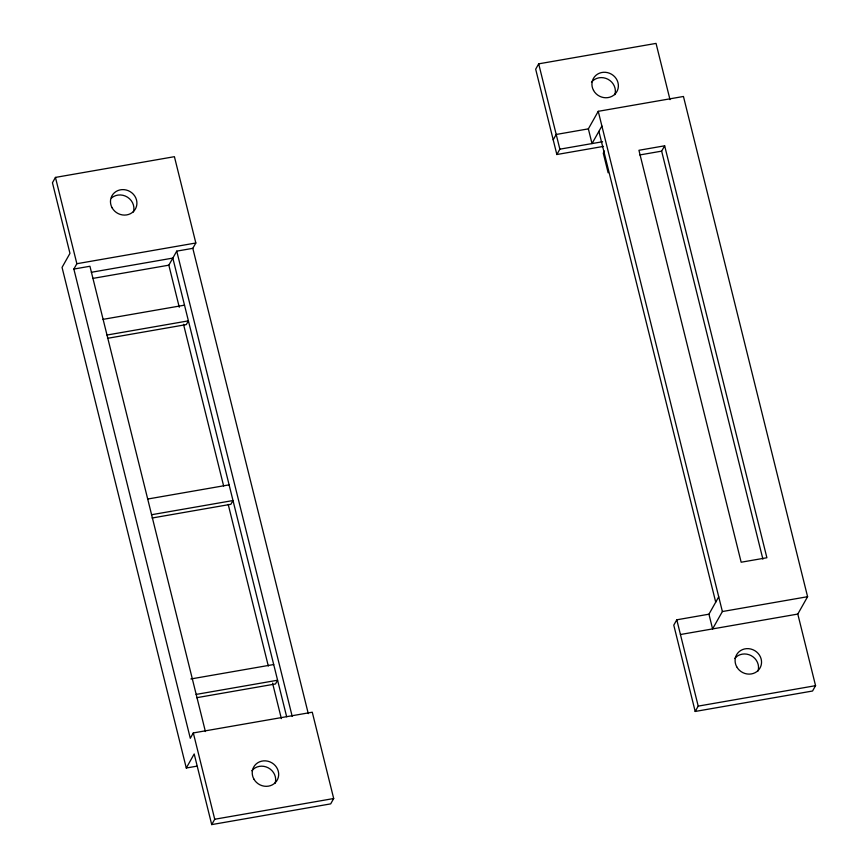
<?xml version="1.0" encoding="UTF-8"?>
<svg xmlns="http://www.w3.org/2000/svg" width="868" height="868" viewBox="0 0 868 868"><rect width="100%" height="100%" fill="white"/><g stroke="black" fill="none" stroke-linecap="round" stroke-linejoin="round"><path stroke-width="1.3" d="M308.281 713.626L192.815 248.335L195.832 242.997L174.414 156.685L55.444 177.408L52.438 182.747L69.961 253.369L62.051 267.398L186.284 768.006L196.862 766.173M186.284 768.006L194.193 753.977L211.716 824.6L330.686 803.876L333.692 798.527L312.274 712.216L193.314 732.939L190.298 738.288L73.856 269.058L76.861 263.72L55.444 177.408M179.275 307.229L168.837 265.174L176.746 251.134L192.815 248.335M669.998 99.636L656.045 43.4L538.681 63.841L535.675 69.19L556.855 154.515L603.488 146.399M553.198 139.802L556.214 134.464L588.363 128.865L598.247 111.321L683.452 96.478L807.587 596.707L797.8 614.067L815.562 685.677L812.556 691.015L695.192 711.456L673.774 625.144L676.79 619.806L708.939 614.197L718.726 596.837M556.855 154.515L559.86 149.177L538.681 63.841M601.893 126.034L592.009 143.578L588.363 128.865M211.716 824.6L214.732 819.251L193.314 732.939M604.475 151.043L603.271 153.18L608.142 172.797M762.896 559.144L661.644 151.141L664.66 145.802L638.935 150.283L741.163 562.225L766.889 557.744L664.66 145.802M598.247 111.321L722.382 611.539L712.595 628.909L708.939 614.197M695.192 711.456L698.208 706.118L676.79 619.806M559.86 149.177L602.576 141.734M639.781 154.949L661.644 151.141M76.861 263.72L195.832 242.997M73.856 269.058L89.936 266.259L205.401 731.54M91.357 272.281L172.83 258.089L286.668 716.794M92.713 278.433L168.837 265.174M103.042 319.359L184.515 305.167M106.938 335.048L188.41 320.856L186.294 324.599L107.502 338.325M147.636 499.046L229.098 484.854M151.531 514.735L232.993 500.543L230.888 504.286L152.095 518.012M190.884 678.96L273.691 664.541M196.114 694.422L277.586 680.23L275.481 683.973L196.678 697.698M722.382 611.539L807.587 596.707M680.436 634.519L797.8 614.067M698.208 706.118L815.562 685.677M214.732 819.251L333.692 798.527M598.887 131.383L715.72 602.175M176.746 251.134L292.212 716.425M183.517 324.317L223.64 485.982M228.197 504.384L268.32 666.049M272.563 683.138L281.362 718.617M251.785 770.751A13.454 12.521 29.4 0 1 268.32 767.865A13.454 12.521 29.4 0 1 275.134 783.261M111.549 197.947A13.454 12.521 29.4 0 1 127.574 197.231A13.454 12.521 29.4 0 1 133.379 212.031M591.488 82.178A13.454 12.521 29.4 0 1 608.023 79.292A13.454 12.521 29.4 0 1 614.837 94.688M734.654 658.541A13.454 12.521 29.4 0 1 751.189 655.655A13.454 12.521 29.4 0 1 758.003 671.051M253.836 778.997A13.454 12.521 29.4 0 0 276.751 780.875A13.454 12.521 29.4 0 0 265.771 760.878A13.454 12.521 29.4 0 0 253.836 778.997M112.08 207.767A13.454 12.521 29.4 0 0 134.985 209.644A13.454 12.521 29.4 0 0 124.015 189.647A13.454 12.521 29.4 0 0 112.08 207.767M593.538 90.424A13.454 12.521 29.4 0 0 616.454 92.301A13.454 12.521 29.4 0 0 605.473 72.304A13.454 12.521 29.4 0 0 593.538 90.424M736.704 666.787A13.454 12.521 29.4 0 0 759.619 668.664A13.454 12.521 29.4 0 0 748.639 648.667A13.454 12.521 29.4 0 0 736.704 666.787"/></g></svg>
